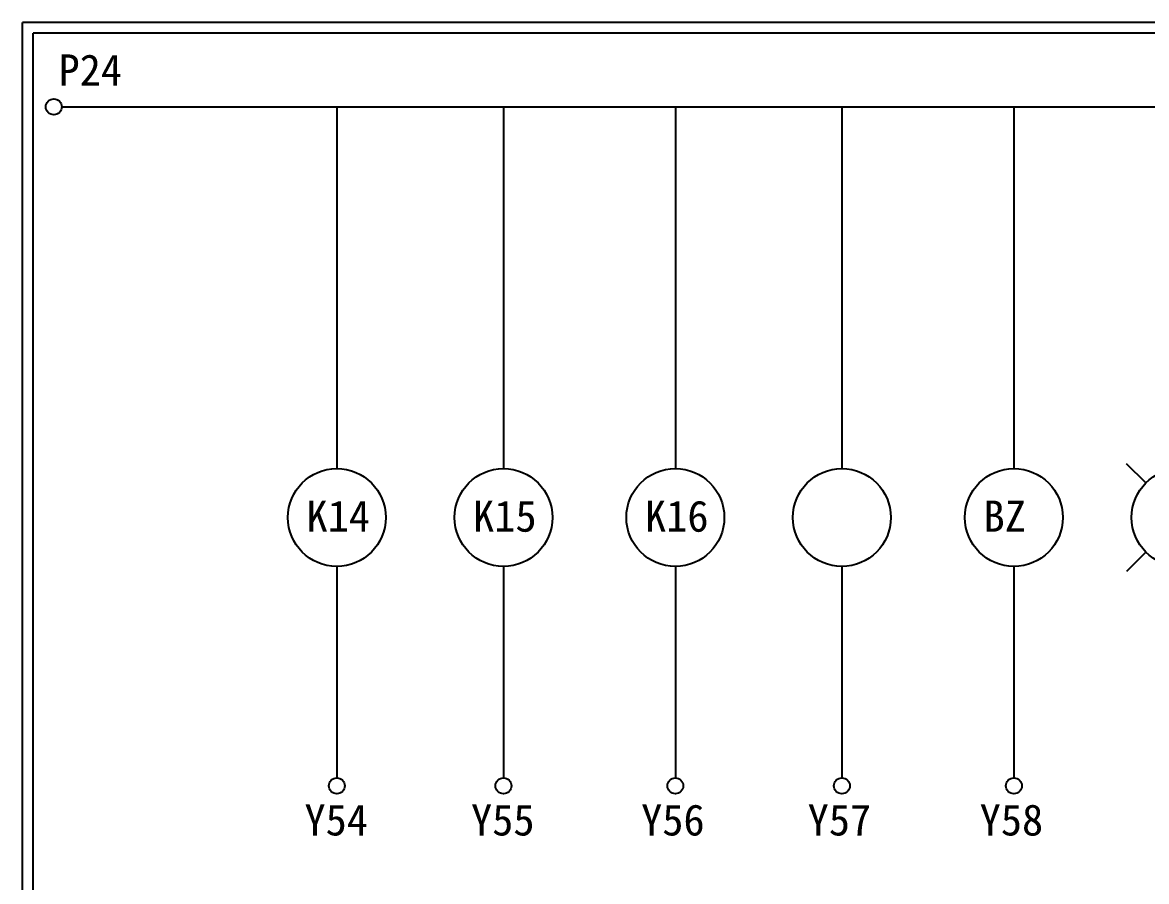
# Model space of a CAD drawing. Extents: x 926 to 1213, y 3 to 207.
# Drawn here: x 925.7 to 1055.7, y 107.6 to 207 of the extents above; entities that cross this region are included whole.
import ezdxf

# ---------------------------------------------------------------- set-up
doc = ezdxf.new("R2010")
doc.units = 0
doc.layers.add('圖框層', color=7, linetype='CONTINUOUS')
doc.layers.add('標尺寸層', color=3, linetype='CONTINUOUS')
doc.styles.add('STSL', font='kaiu.ttf')

msp = doc.modelspace()

# ---------------------------------------------------------------- linework, layer by layer
at = {"layer": '圖框層', "color": 7}
for p, q in [((1212.74, 206.97), (925.74, 206.97)), ((925.74, 3), (925.74, 206.97)), ((1211.49, 205.72), (926.99, 205.72)), ((926.99, 4.25), (926.99, 205.72))]:
    msp.add_line(p, q, dxfattribs=at)
at = {"layer": '標尺寸層', "color": 7}
for p, q in [((930.28, 197.22), (1207.88, 197.22)), ((962.09, 197.22), (962.09, 155.39)), ((981.36, 197.22), (981.36, 155.39)), ((1001.24, 197.22), (1001.24, 155.39)), ((1020.5, 197.22), (1020.5, 155.39)), ((1040.39, 197.22), (1040.39, 155.39)), ((962.09, 144.07), (962.09, 119.62)), ((981.36, 144.07), (981.36, 119.62)), ((1001.24, 144.07), (1001.24, 119.62)), ((1020.5, 144.07), (1020.5, 119.62)), ((1040.39, 144.07), (1040.39, 119.62))]:
    msp.add_line(p, q, dxfattribs=at)
at = {"layer": '標尺寸層'}
for p, q in [((1055.64, 153.73), (1053.42, 155.95)), ((1055.64, 145.73), (1053.42, 143.5))]:
    msp.add_line(p, q, dxfattribs=at)
at = {"layer": '標尺寸層', "color": 7}
for centre, radius in [((929.36, 197.22), 0.92), ((962.09, 149.73), 5.66), ((981.36, 149.73), 5.66), ((1001.24, 149.73), 5.66), ((1020.5, 149.73), 5.66), ((1040.39, 149.73), 5.66), ((1059.65, 149.73), 5.66), ((962.09, 118.7), 0.92), ((981.36, 118.7), 0.92), ((1001.24, 118.7), 0.92), ((1020.5, 118.7), 0.92), ((1040.39, 118.7), 0.92)]:
    msp.add_circle(centre, radius, dxfattribs=at)

# ---------------------------------------------------------------- texts
at = {"layer": '圖框層', "color": 4, "style": 'STSL'}
for s, p in [('P24', (929.91, 199.68)), ('K14', (958.59, 148.09)), ('K15', (977.85, 148.09)), ('K16', (997.73, 148.09)), ('BZ', (1036.88, 148.09)), ('Y54', (958.35, 112.96)), ('Y55', (977.61, 112.96)), ('Y56', (997.28, 112.96)), ('Y57', (1016.54, 112.96)), ('Y58', (1036.43, 112.96))]:
    msp.add_text(s, height=3.6, dxfattribs=at).set_placement(p)

doc.saveas('drawing.dxf')
